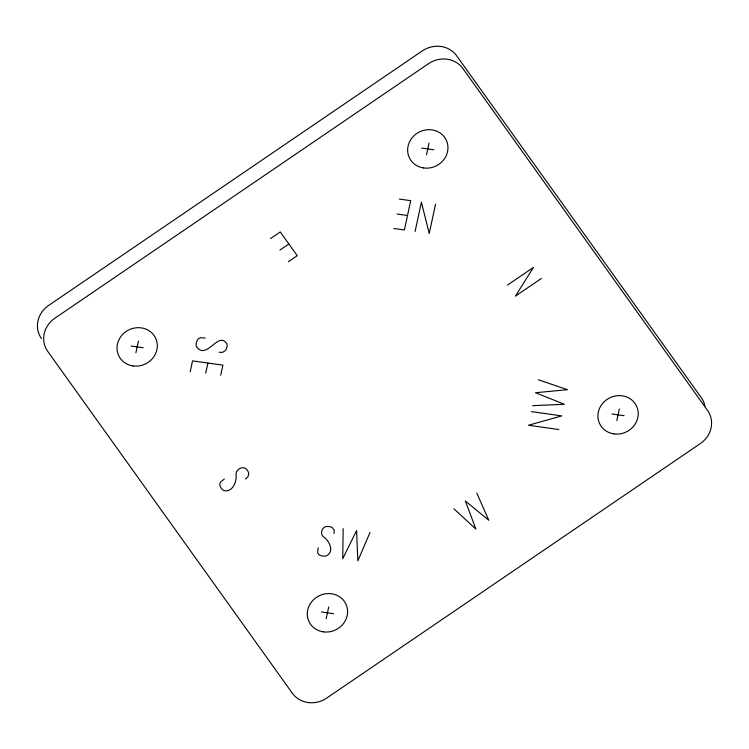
<?xml version="1.0" encoding="UTF-8"?>
<svg xmlns="http://www.w3.org/2000/svg" width="749" height="749" viewBox="0 0 749 749"><rect width="100%" height="100%" fill="white"/><g stroke="black" fill="none" stroke-linecap="round" stroke-linejoin="round"><path stroke-width="1.12" d="M343.173 528.644L342.733 558.773L356.58 530.545L357.825 560.898L370.025 532.445M135.906 352.76L138.434 341.048M190.171 371.822L192.54 360.868L222.902 365.156L220.712 375.258M205.722 373.142L207.904 363.04M318.175 547.837L317.604 552.247A5.046 4.672 -26.1 0 0 319.636 555.121A11.6 10.748 -26.1 0 0 326.077 556.03C334.906 551.929 329.382 540.441 323.156 536.602C320.057 533.597 321.667 527.68 325.815 526.584A11.6 10.748 -26.1 0 1 332.247 527.493L334.26 530.386L333.97 533.578M326.18 618.683L328.717 606.962M426.527 154.79L429.065 143.068M415.077 231.488L421.415 202.202L429.224 233.491L435.553 204.196M616.811 420.704L619.339 408.991M270.567 238.557L280.276 231.947L297.259 255.681L288.318 261.776M279.929 250.054L288.871 243.959M507.504 285.079L533.457 267.402L515.415 296.145L541.368 278.469M224.344 479.004L220.683 481.925A5.046 4.672 -26.1 0 0 219.906 485.455A11.6 10.748 -26.1 0 0 223.511 490.492C232.499 493.104 237.283 481.279 235.982 473.958C236.216 469.707 241.262 466.299 245.185 468.237A11.6 10.748 -26.1 0 1 248.79 473.274L247.985 476.795L245.419 479.004M532.708 405.677L564.343 404.273L535.507 392.729L567.499 389.695L538.316 379.743M421.724 148.068L433.868 149.791M399.357 199.084L410.714 200.685L404.385 229.98L393.908 228.501M397.036 214.036L407.512 215.515M205.217 338.024L200.62 337.752A5.046 4.672 -26.1 0 0 197.483 339.868A11.6 10.748 -26.1 0 0 196.144 346.075C206.396 361.907 218.212 329.794 227.059 344.044A11.6 10.748 -26.1 0 1 225.721 350.26L222.565 352.358L219.223 352.273M131.094 346.047L143.246 347.761M612.008 413.991L624.151 415.704M531.425 411.613L561.787 415.901L528.476 425.254L558.838 429.542M321.377 611.961L333.52 613.684M453.875 508.786L475.915 529.094L465.335 500.978L488.807 520.302L476.832 493.151M41.467 338.585A25.157 23.313 -26.1 0 1 48.629 305.452L422.296 50.913A25.157 23.313 -26.1 0 1 456.647 55.763L701.289 397.663A25.157 23.313 -26.1 0 1 704.912 406.005M428.54 63.665L54.883 318.203A25.157 23.313 -26.1 0 0 47.711 351.337L292.353 693.237A25.157 23.313 -26.1 0 0 326.704 698.087L700.371 443.548A25.157 23.313 -26.1 0 0 707.533 410.415L462.891 68.515A25.157 23.313 -26.1 0 0 428.54 63.665M423.681 167.963A20.438 18.94 -26.1 0 0 446.947 141.823A20.438 18.94 -26.1 0 0 412.765 136.992A20.438 18.94 -26.1 0 0 423.681 167.963M133.05 365.943A20.438 18.94 -26.1 0 0 156.316 339.803A20.438 18.94 -26.1 0 0 122.143 334.972A20.438 18.94 -26.1 0 0 133.05 365.943M323.334 631.856A20.438 18.94 -26.1 0 0 346.6 605.716A20.438 18.94 -26.1 0 0 312.417 600.885A20.438 18.94 -26.1 0 0 323.334 631.856M613.955 433.886A20.438 18.94 -26.1 0 0 637.23 407.746A20.438 18.94 -26.1 0 0 603.048 402.915A20.438 18.94 -26.1 0 0 613.955 433.886"/></g></svg>
